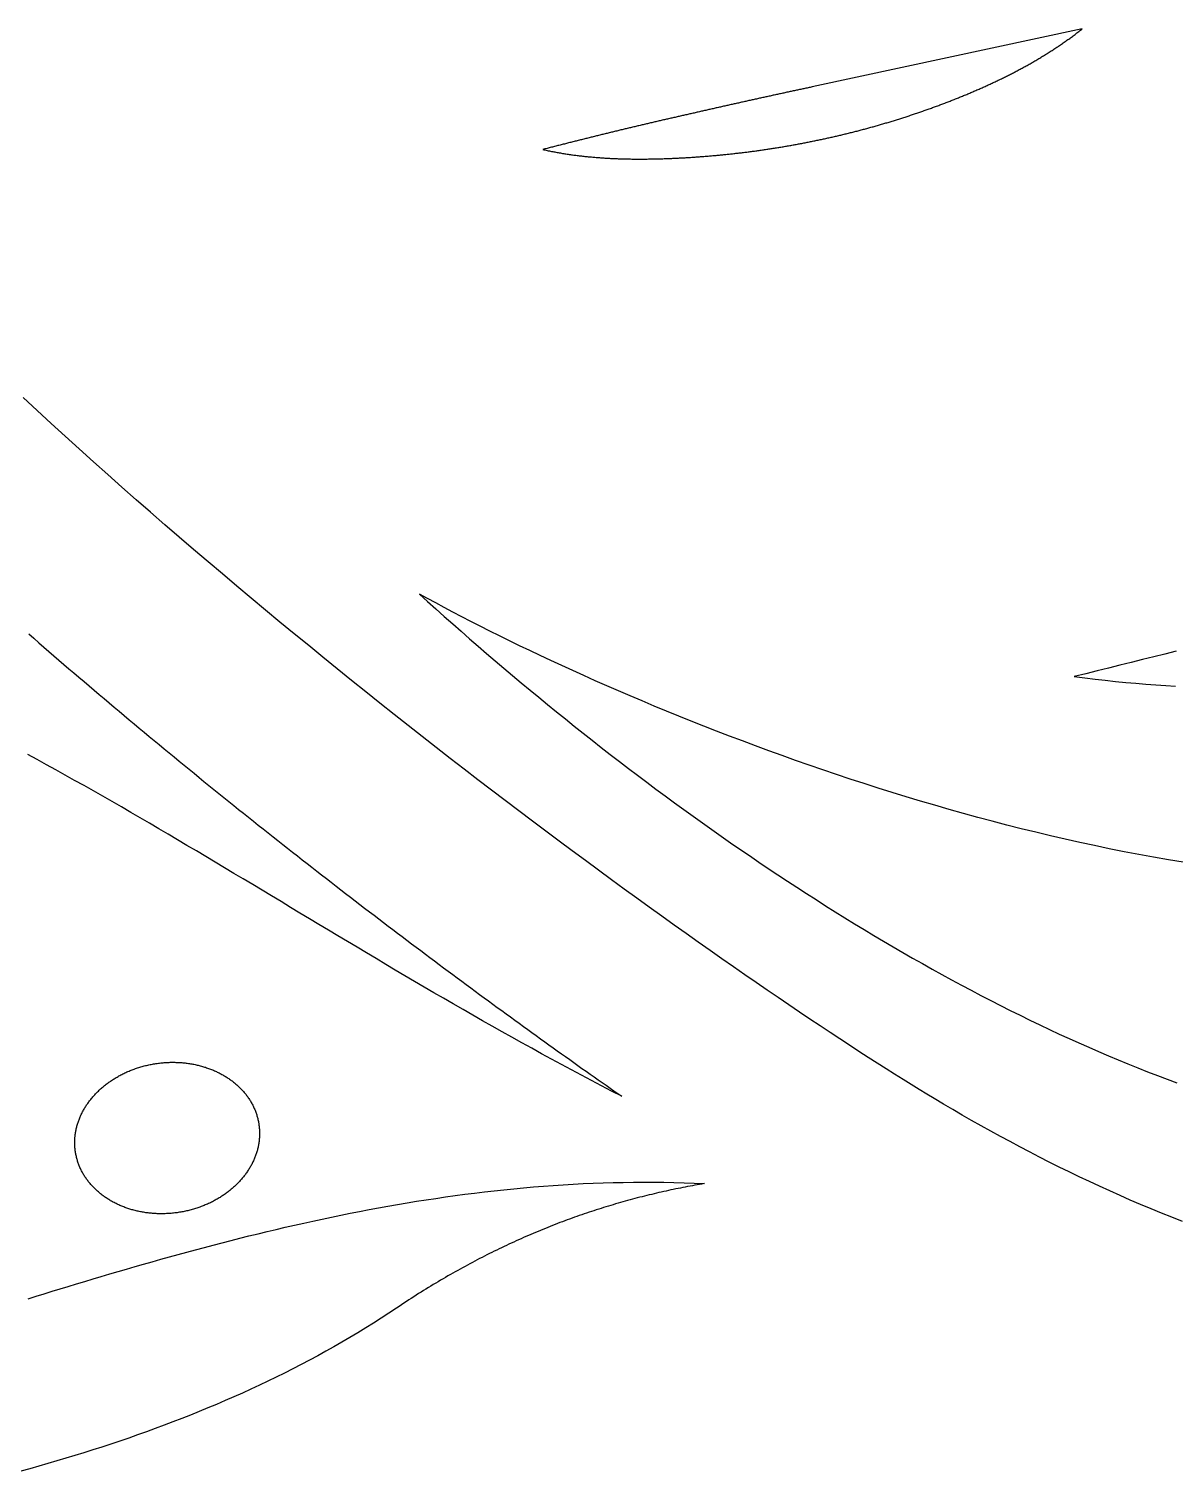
# Model space of a CAD drawing. Extents: x 5 to 105, y 2 to 136.
# Drawn here: x 59.95 to 68.8, y 23.32 to 34.47 of the extents above; entities that cross this region are included whole.
import ezdxf

# ---------------------------------------------------------------- set-up
doc = ezdxf.new("R2010")
doc.units = 0
doc.layers.get('0').update_dxf_attribs({"linetype": 'CONTINUOUS'})

msp = doc.modelspace()

# ---------------------------------------------------------------- linework, layer by layer
at = {"color": 7}
msp.add_lwpolyline([(68.0853, 34.4673), (66.0001, 34.0187)], dxfattribs=at)
msp.add_lwpolyline([(60.9305, 26.4737), (60.9305, 26.4737)], close=True, dxfattribs=at)
for points in [[(67.1292, 33.9352, 0), (67.1372, 33.9384, 0), (67.1451, 33.9417, 0), (67.1531, 33.9449, 0), (67.1611, 33.9482, 0), (67.169, 33.9514, 0), (67.177, 33.9547, 0), (67.1849, 33.958, 0), (67.1929, 33.9613, 0), (67.2008, 33.9647, 0), (67.2088, 33.968, 0), (67.2167, 33.9713, 0), (67.2246, 33.9747, 0), (67.2326, 33.9781, 0), (67.2405, 33.9814, 0), (67.2484, 33.9848, 0), (67.2563, 33.9882, 0), (67.2643, 33.9917, 0), (67.2722, 33.9951, 0), (67.2801, 33.9985, 0), (67.288, 34.002, 0), (67.2959, 34.0055, 0), (67.3037, 34.009, 0), (67.3116, 34.0125, 0), (67.3195, 34.016, 0), (67.3274, 34.0195, 0), (67.3352, 34.023, 0), (67.3431, 34.0266, 0), (67.351, 34.0302, 0), (67.3588, 34.0337, 0), (67.3667, 34.0373, 0), (67.3745, 34.041, 0), (67.3823, 34.0446, 0), (67.3902, 34.0482, 0), (67.398, 34.0519, 0), (67.4058, 34.0555, 0), (67.4136, 34.0592, 0), (67.4214, 34.0629, 0), (67.4292, 34.0666, 0), (67.437, 34.0704, 0), (67.4448, 34.0741, 0), (67.4526, 34.0779, 0), (67.4603, 34.0816, 0), (67.4681, 34.0854, 0), (67.4759, 34.0892, 0), (67.4836, 34.0931, 0), (67.4913, 34.0969, 0), (67.4991, 34.1007, 0), (67.5068, 34.1046, 0), (67.5145, 34.1085, 0), (67.5222, 34.1124, 0), (67.5299, 34.1163, 0), (67.5376, 34.1202, 0), (67.5453, 34.1242, 0), (67.553, 34.1281, 0), (67.5607, 34.1321, 0), (67.5683, 34.1361, 0), (67.576, 34.1401, 0), (67.5836, 34.1441, 0), (67.5913, 34.1482, 0), (67.5989, 34.1523, 0), (67.6065, 34.1563, 0), (67.6141, 34.1604, 0), (67.6217, 34.1645, 0), (67.6293, 34.1687, 0), (67.6369, 34.1728, 0), (67.6445, 34.177, 0), (67.6521, 34.1812, 0), (67.6596, 34.1854, 0), (67.6672, 34.1896, 0), (67.6747, 34.1938, 0), (67.6822, 34.1981, 0), (67.6897, 34.2023, 0), (67.6972, 34.2066, 0), (67.7047, 34.2109, 0), (67.7122, 34.2153, 0), (67.7197, 34.2196, 0), (67.7272, 34.224, 0), (67.7346, 34.2283, 0), (67.7421, 34.2327, 0), (67.7495, 34.2372, 0), (67.7569, 34.2416, 0), (67.7644, 34.246, 0), (67.7718, 34.2505, 0), (67.7792, 34.255, 0), (67.7865, 34.2595, 0), (67.7939, 34.264, 0), (67.8013, 34.2686, 0), (67.8086, 34.2732, 0), (67.8159, 34.2777, 0), (67.8233, 34.2824, 0), (67.8306, 34.287, 0), (67.8379, 34.2916, 0), (67.8452, 34.2963, 0), (67.8525, 34.301, 0), (67.8597, 34.3057, 0), (67.867, 34.3104, 0), (67.8742, 34.3152, 0), (67.8814, 34.3199, 0), (67.8887, 34.3247, 0), (67.8959, 34.3295, 0), (67.9031, 34.3343, 0), (67.9102, 34.3392, 0), (67.9174, 34.3441, 0), (67.9246, 34.3489, 0), (67.9317, 34.3539, 0), (67.9388, 34.3588, 0), (67.9459, 34.3637, 0), (67.953, 34.3687, 0), (67.9601, 34.3737, 0), (67.9672, 34.3787, 0), (67.9743, 34.3838, 0), (67.9813, 34.3888, 0), (67.9883, 34.3939, 0), (67.9954, 34.399, 0), (68.0024, 34.4041, 0), (68.0094, 34.4093, 0), (68.0163, 34.4144, 0), (68.0233, 34.4196, 0), (68.0302, 34.4248, 0), (68.0372, 34.4301, 0), (68.0441, 34.4353, 0), (68.051, 34.4406, 0), (68.0579, 34.4459, 0), (68.0648, 34.4512, 0), (68.0716, 34.4566, 0), (68.0785, 34.4619, 0), (68.0853, 34.4673, 0)], [(66.0001, 34.0187, 0), (65.9919, 34.0169, 0), (65.9838, 34.0152, 0), (65.9756, 34.0135, 0), (65.9675, 34.0118, 0), (65.9593, 34.01, 0), (65.9512, 34.0083, 0), (65.943, 34.0066, 0), (65.9349, 34.0049, 0), (65.9267, 34.0031, 0), (65.9186, 34.0014, 0), (65.9104, 33.9996, 0), (65.9023, 33.9979, 0), (65.8941, 33.9962, 0), (65.886, 33.9944, 0), (65.8778, 33.9927, 0), (65.8697, 33.9909, 0), (65.8615, 33.9892, 0), (65.8534, 33.9874, 0), (65.8452, 33.9857, 0), (65.8371, 33.9839, 0), (65.8289, 33.9822, 0), (65.8208, 33.9804, 0), (65.8126, 33.9787, 0), (65.8045, 33.9769, 0), (65.7963, 33.9751, 0), (65.7882, 33.9734, 0), (65.78, 33.9716, 0), (65.7719, 33.9699, 0), (65.7637, 33.9681, 0), (65.7556, 33.9663, 0), (65.7474, 33.9645, 0), (65.7393, 33.9628, 0), (65.7311, 33.961, 0), (65.723, 33.9592, 0), (65.7148, 33.9574, 0), (65.7067, 33.9557, 0), (65.6985, 33.9539, 0), (65.6904, 33.9521, 0), (65.6822, 33.9503, 0), (65.6741, 33.9485, 0), (65.6659, 33.9468, 0), (65.6578, 33.945, 0), (65.6496, 33.9432, 0), (65.6415, 33.9414, 0), (65.6333, 33.9396, 0), (65.6252, 33.9378, 0), (65.617, 33.936, 0), (65.6089, 33.9342, 0), (65.6007, 33.9324, 0), (65.5926, 33.9306, 0), (65.5844, 33.9288, 0), (65.5763, 33.927, 0), (65.5681, 33.9252, 0), (65.56, 33.9234, 0), (65.5518, 33.9216, 0), (65.5437, 33.9198, 0), (65.5356, 33.918, 0), (65.5274, 33.9162, 0), (65.5193, 33.9144, 0), (65.5111, 33.9126, 0), (65.5029, 33.9108, 0), (65.4948, 33.909, 0), (65.4866, 33.9071, 0), (65.4785, 33.9053, 0), (65.4703, 33.9035, 0), (65.4622, 33.9017, 0), (65.454, 33.8999, 0), (65.4459, 33.8981, 0), (65.4377, 33.8962, 0), (65.4296, 33.8944, 0), (65.4214, 33.8926, 0), (65.4133, 33.8908, 0), (65.4051, 33.8889, 0), (65.397, 33.8871, 0), (65.3888, 33.8853, 0), (65.3807, 33.8835, 0), (65.3725, 33.8816, 0), (65.3644, 33.8798, 0), (65.3562, 33.878, 0), (65.3481, 33.8761, 0), (65.3399, 33.8743, 0), (65.3317, 33.8725, 0), (65.3236, 33.8706, 0), (65.3154, 33.8688, 0), (65.3073, 33.867, 0), (65.2991, 33.8651, 0), (65.291, 33.8633, 0), (65.2828, 33.8615, 0), (65.2746, 33.8596, 0), (65.2665, 33.8578, 0), (65.2583, 33.8559, 0), (65.2502, 33.8541, 0), (65.242, 33.8523, 0), (65.2338, 33.8504, 0), (65.2257, 33.8486, 0), (65.2175, 33.8467, 0), (65.2094, 33.8449, 0), (65.2012, 33.843, 0), (65.193, 33.8412, 0), (65.1849, 33.8393, 0), (65.1767, 33.8375, 0), (65.1685, 33.8356, 0), (65.1604, 33.8338, 0), (65.1522, 33.8319, 0), (65.1441, 33.8301, 0), (65.1359, 33.8282, 0), (65.1277, 33.8264, 0), (65.1196, 33.8245, 0), (65.1114, 33.8227, 0), (65.1032, 33.8208, 0), (65.0951, 33.819, 0), (65.0869, 33.8171, 0), (65.0787, 33.8153, 0), (65.0705, 33.8134, 0), (65.0624, 33.8116, 0), (65.0542, 33.8097, 0), (65.046, 33.8078, 0), (65.0379, 33.806, 0), (65.0297, 33.8041, 0), (65.0215, 33.8023, 0), (65.0133, 33.8004, 0), (65.0052, 33.7985, 0), (64.997, 33.7967, 0), (64.9888, 33.7948, 0), (64.9806, 33.793, 0), (64.9725, 33.7911, 0), (64.9643, 33.7892, 0)], [(66.0867, 33.6168, 0), (66.0951, 33.6186, 0), (66.1034, 33.6204, 0), (66.1118, 33.6223, 0), (66.1202, 33.6241, 0), (66.1286, 33.626, 0), (66.1369, 33.6278, 0), (66.1453, 33.6297, 0), (66.1537, 33.6316, 0), (66.162, 33.6335, 0), (66.1704, 33.6354, 0), (66.1788, 33.6373, 0), (66.1871, 33.6392, 0), (66.1955, 33.6412, 0), (66.2038, 33.6431, 0), (66.2122, 33.6451, 0), (66.2205, 33.6471, 0), (66.2289, 33.6491, 0), (66.2372, 33.6511, 0), (66.2456, 33.6531, 0), (66.2539, 33.6551, 0), (66.2622, 33.6571, 0), (66.2706, 33.6591, 0), (66.2789, 33.6612, 0), (66.2872, 33.6633, 0), (66.2956, 33.6653, 0), (66.3039, 33.6674, 0), (66.3122, 33.6695, 0), (66.3205, 33.6716, 0), (66.3288, 33.6737, 0), (66.3372, 33.6759, 0), (66.3455, 33.678, 0), (66.3538, 33.6802, 0), (66.3621, 33.6823, 0), (66.3704, 33.6845, 0), (66.3787, 33.6867, 0), (66.387, 33.6889, 0), (66.3953, 33.6911, 0), (66.4036, 33.6933, 0), (66.4119, 33.6955, 0), (66.4202, 33.6978, 0), (66.4284, 33.7, 0), (66.4367, 33.7023, 0), (66.445, 33.7046, 0), (66.4533, 33.7069, 0), (66.4615, 33.7092, 0), (66.4698, 33.7115, 0), (66.4781, 33.7138, 0), (66.4864, 33.7161, 0), (66.4946, 33.7185, 0), (66.5029, 33.7208, 0), (66.5111, 33.7232, 0), (66.5194, 33.7255, 0), (66.5276, 33.7279, 0), (66.5359, 33.7303, 0), (66.5441, 33.7327, 0), (66.5524, 33.7351, 0), (66.5606, 33.7376, 0), (66.5689, 33.74, 0), (66.5771, 33.7425, 0), (66.5853, 33.7449, 0), (66.5936, 33.7474, 0), (66.6018, 33.7499, 0), (66.61, 33.7524, 0), (66.6182, 33.7549, 0), (66.6264, 33.7574, 0), (66.6346, 33.7599, 0), (66.6429, 33.7625, 0), (66.6511, 33.765, 0), (66.6593, 33.7676, 0), (66.6675, 33.7702, 0), (66.6757, 33.7728, 0), (66.6839, 33.7754, 0), (66.692, 33.778, 0), (66.7002, 33.7806, 0), (66.7084, 33.7832, 0), (66.7166, 33.7858, 0), (66.7248, 33.7885, 0), (66.733, 33.7912, 0), (66.7411, 33.7938, 0), (66.7493, 33.7965, 0), (66.7575, 33.7992, 0), (66.7656, 33.8019, 0), (66.7738, 33.8046, 0), (66.7819, 33.8074, 0), (66.7901, 33.8101, 0), (66.7982, 33.8129, 0), (66.8064, 33.8156, 0), (66.8145, 33.8184, 0), (66.8227, 33.8212, 0), (66.8308, 33.824, 0), (66.8389, 33.8268, 0), (66.847, 33.8296, 0), (66.8552, 33.8324, 0), (66.8633, 33.8353, 0), (66.8714, 33.8381, 0), (66.8795, 33.841, 0), (66.8876, 33.8439, 0), (66.8957, 33.8467, 0), (66.9038, 33.8496, 0), (66.9119, 33.8525, 0), (66.92, 33.8555, 0), (66.9281, 33.8584, 0), (66.9362, 33.8613, 0), (66.9443, 33.8643, 0), (66.9524, 33.8672, 0), (66.9605, 33.8702, 0), (66.9685, 33.8732, 0), (66.9766, 33.8762, 0), (66.9847, 33.8792, 0), (66.9927, 33.8822, 0), (67.0008, 33.8852, 0), (67.0088, 33.8883, 0), (67.0169, 33.8913, 0), (67.0249, 33.8944, 0), (67.033, 33.8975, 0), (67.041, 33.9006, 0), (67.0491, 33.9037, 0), (67.0571, 33.9068, 0), (67.0651, 33.9099, 0), (67.0731, 33.913, 0), (67.0812, 33.9161, 0), (67.0892, 33.9193, 0), (67.0972, 33.9225, 0), (67.1052, 33.9256, 0), (67.1132, 33.9288, 0), (67.1212, 33.932, 0), (67.1292, 33.9352, 0)], [(64.9643, 33.7892, 0), (64.9561, 33.7874, 0), (64.9479, 33.7855, 0), (64.9397, 33.7837, 0), (64.9315, 33.7818, 0), (64.9233, 33.78, 0), (64.9151, 33.7781, 0), (64.9069, 33.7763, 0), (64.8987, 33.7744, 0), (64.8906, 33.7725, 0), (64.8824, 33.7707, 0), (64.8742, 33.7688, 0), (64.866, 33.7669, 0), (64.8578, 33.765, 0), (64.8496, 33.7632, 0), (64.8414, 33.7613, 0), (64.8333, 33.7594, 0), (64.8251, 33.7575, 0), (64.8169, 33.7556, 0), (64.8087, 33.7537, 0), (64.8005, 33.7518, 0), (64.7923, 33.7499, 0), (64.7842, 33.748, 0), (64.776, 33.7461, 0), (64.7678, 33.7442, 0), (64.7596, 33.7423, 0), (64.7514, 33.7404, 0), (64.7432, 33.7385, 0), (64.7351, 33.7366, 0), (64.7269, 33.7347, 0), (64.7187, 33.7327, 0), (64.7105, 33.7308, 0), (64.7023, 33.7289, 0), (64.6941, 33.727, 0), (64.686, 33.725, 0), (64.6778, 33.7231, 0), (64.6696, 33.7212, 0), (64.6614, 33.7192, 0), (64.6532, 33.7173, 0), (64.645, 33.7154, 0), (64.6369, 33.7134, 0), (64.6287, 33.7115, 0), (64.6205, 33.7095, 0), (64.6123, 33.7076, 0), (64.6041, 33.7056, 0), (64.5959, 33.7036, 0), (64.5877, 33.7017, 0), (64.5795, 33.6997, 0), (64.5713, 33.6978, 0), (64.5631, 33.6958, 0), (64.5549, 33.6938, 0), (64.5468, 33.6919, 0), (64.5386, 33.6899, 0), (64.5304, 33.6879, 0), (64.5222, 33.6859, 0), (64.514, 33.6839, 0), (64.5058, 33.682, 0), (64.4976, 33.68, 0), (64.4894, 33.678, 0), (64.4812, 33.676, 0), (64.4729, 33.674, 0), (64.4647, 33.672, 0), (64.4565, 33.67, 0), (64.4483, 33.668, 0), (64.4401, 33.666, 0), (64.4319, 33.664, 0), (64.4237, 33.662, 0), (64.4155, 33.66, 0), (64.4072, 33.658, 0), (64.399, 33.656, 0), (64.3908, 33.6539, 0), (64.3826, 33.6519, 0), (64.3744, 33.6499, 0), (64.3661, 33.6479, 0), (64.3579, 33.6458, 0), (64.3497, 33.6438, 0), (64.3414, 33.6418, 0), (64.3332, 33.6397, 0), (64.325, 33.6377, 0), (64.3167, 33.6357, 0), (64.3085, 33.6336, 0), (64.3002, 33.6316, 0), (64.292, 33.6295, 0), (64.2837, 33.6275, 0), (64.2755, 33.6254, 0), (64.2672, 33.6234, 0), (64.259, 33.6213, 0), (64.2507, 33.6193, 0), (64.2425, 33.6172, 0), (64.2342, 33.6152, 0), (64.2259, 33.6131, 0), (64.2177, 33.611, 0), (64.2094, 33.609, 0), (64.2011, 33.6069, 0), (64.1928, 33.6048, 0), (64.1846, 33.6027, 0), (64.1763, 33.6007, 0), (64.168, 33.5986, 0), (64.1597, 33.5965, 0), (64.1514, 33.5944, 0), (64.1431, 33.5923, 0), (64.1348, 33.5902, 0), (64.1265, 33.5882, 0), (64.1182, 33.5861, 0), (64.1099, 33.584, 0), (64.1016, 33.5819, 0), (64.0933, 33.5798, 0), (64.085, 33.5777, 0), (64.0766, 33.5756, 0), (64.0683, 33.5735, 0), (64.06, 33.5713, 0), (64.0517, 33.5692, 0), (64.0433, 33.5671, 0), (64.035, 33.565, 0), (64.0266, 33.5629, 0), (64.0183, 33.5608, 0), (64.0099, 33.5586, 0), (64.0016, 33.5565, 0), (63.9932, 33.5544, 0), (63.9849, 33.5523, 0), (63.9765, 33.5501, 0), (63.9682, 33.548, 0), (63.9598, 33.5459, 0), (63.9514, 33.5437, 0), (63.943, 33.5416, 0), (63.9346, 33.5394, 0), (63.9263, 33.5373, 0), (63.9179, 33.5352, 0)], [(65.0087, 33.4714, 0), (65.0173, 33.4719, 0), (65.0258, 33.4725, 0), (65.0344, 33.473, 0), (65.0429, 33.4735, 0), (65.0515, 33.474, 0), (65.0601, 33.4746, 0), (65.0686, 33.4751, 0), (65.0772, 33.4757, 0), (65.0857, 33.4763, 0), (65.0943, 33.4769, 0), (65.1028, 33.4775, 0), (65.1114, 33.4781, 0), (65.12, 33.4787, 0), (65.1285, 33.4793, 0), (65.1371, 33.48, 0), (65.1456, 33.4806, 0), (65.1542, 33.4813, 0), (65.1627, 33.4819, 0), (65.1713, 33.4826, 0), (65.1798, 33.4833, 0), (65.1883, 33.484, 0), (65.1969, 33.4847, 0), (65.2054, 33.4854, 0), (65.214, 33.4862, 0), (65.2225, 33.4869, 0), (65.2311, 33.4876, 0), (65.2396, 33.4884, 0), (65.2481, 33.4892, 0), (65.2567, 33.49, 0), (65.2652, 33.4907, 0), (65.2738, 33.4915, 0), (65.2823, 33.4923, 0), (65.2908, 33.4932, 0), (65.2994, 33.494, 0), (65.3079, 33.4948, 0), (65.3164, 33.4957, 0), (65.325, 33.4965, 0), (65.3335, 33.4974, 0), (65.342, 33.4983, 0), (65.3505, 33.4992, 0), (65.3591, 33.5001, 0), (65.3676, 33.501, 0), (65.3761, 33.5019, 0), (65.3846, 33.5028, 0), (65.3931, 33.5038, 0), (65.4017, 33.5047, 0), (65.4102, 33.5057, 0), (65.4187, 33.5067, 0), (65.4272, 33.5077, 0), (65.4357, 33.5087, 0), (65.4442, 33.5097, 0), (65.4528, 33.5107, 0), (65.4613, 33.5117, 0), (65.4698, 33.5127, 0), (65.4783, 33.5138, 0), (65.4868, 33.5148, 0), (65.4953, 33.5159, 0), (65.5038, 33.517, 0), (65.5123, 33.5181, 0), (65.5208, 33.5191, 0), (65.5293, 33.5203, 0), (65.5378, 33.5214, 0), (65.5463, 33.5225, 0), (65.5548, 33.5236, 0), (65.5633, 33.5248, 0), (65.5718, 33.5259, 0), (65.5803, 33.5271, 0), (65.5888, 33.5283, 0), (65.5972, 33.5295, 0), (65.6057, 33.5307, 0), (65.6142, 33.5319, 0), (65.6227, 33.5331, 0), (65.6312, 33.5344, 0), (65.6397, 33.5356, 0), (65.6481, 33.5369, 0), (65.6566, 33.5381, 0), (65.6651, 33.5394, 0), (65.6736, 33.5407, 0), (65.682, 33.542, 0), (65.6905, 33.5433, 0), (65.699, 33.5446, 0), (65.7075, 33.5459, 0), (65.7159, 33.5473, 0), (65.7244, 33.5486, 0), (65.7328, 33.55, 0), (65.7413, 33.5513, 0), (65.7498, 33.5527, 0), (65.7582, 33.5541, 0), (65.7667, 33.5555, 0), (65.7751, 33.5569, 0), (65.7836, 33.5584, 0), (65.792, 33.5598, 0), (65.8005, 33.5612, 0), (65.8089, 33.5627, 0), (65.8174, 33.5642, 0), (65.8258, 33.5656, 0), (65.8343, 33.5671, 0), (65.8427, 33.5686, 0), (65.8512, 33.5701, 0), (65.8596, 33.5717, 0), (65.868, 33.5732, 0), (65.8765, 33.5747, 0), (65.8849, 33.5763, 0), (65.8933, 33.5778, 0), (65.9018, 33.5794, 0), (65.9102, 33.581, 0), (65.9186, 33.5826, 0), (65.927, 33.5842, 0), (65.9354, 33.5858, 0), (65.9439, 33.5875, 0), (65.9523, 33.5891, 0), (65.9607, 33.5907, 0), (65.9691, 33.5924, 0), (65.9775, 33.5941, 0), (65.9859, 33.5958, 0), (65.9943, 33.5975, 0), (66.0027, 33.5992, 0), (66.0111, 33.6009, 0), (66.0195, 33.6026, 0), (66.0279, 33.6043, 0), (66.0363, 33.6061, 0), (66.0447, 33.6078, 0), (66.0531, 33.6096, 0), (66.0615, 33.6114, 0), (66.0699, 33.6132, 0), (66.0783, 33.615, 0), (66.0867, 33.6168, 0)], [(63.9179, 33.5352, 0), (63.9264, 33.5333, 0), (63.9349, 33.5314, 0), (63.9434, 33.5296, 0), (63.952, 33.5278, 0), (63.9605, 33.526, 0), (63.969, 33.5243, 0), (63.9776, 33.5226, 0), (63.9861, 33.5209, 0), (63.9947, 33.5192, 0), (64.0032, 33.5176, 0), (64.0118, 33.516, 0), (64.0203, 33.5144, 0), (64.0289, 33.5129, 0), (64.0374, 33.5113, 0), (64.046, 33.5098, 0), (64.0545, 33.5084, 0), (64.0631, 33.5069, 0), (64.0717, 33.5055, 0), (64.0802, 33.5041, 0), (64.0888, 33.5028, 0), (64.0974, 33.5014, 0), (64.1059, 33.5001, 0), (64.1145, 33.4988, 0), (64.1231, 33.4975, 0), (64.1317, 33.4963, 0), (64.1403, 33.4951, 0), (64.1488, 33.4939, 0), (64.1574, 33.4927, 0), (64.166, 33.4916, 0), (64.1746, 33.4905, 0), (64.1832, 33.4894, 0), (64.1918, 33.4883, 0), (64.2004, 33.4873, 0), (64.209, 33.4862, 0), (64.2176, 33.4852, 0), (64.2262, 33.4843, 0), (64.2348, 33.4833, 0), (64.2434, 33.4824, 0), (64.252, 33.4815, 0), (64.2606, 33.4806, 0), (64.2692, 33.4797, 0), (64.2778, 33.4789, 0), (64.2864, 33.4781, 0), (64.295, 33.4773, 0), (64.3036, 33.4765, 0), (64.3122, 33.4757, 0), (64.3208, 33.475, 0), (64.3294, 33.4743, 0), (64.338, 33.4736, 0), (64.3466, 33.4729, 0), (64.3552, 33.4723, 0), (64.3639, 33.4717, 0), (64.3725, 33.4711, 0), (64.3811, 33.4705, 0), (64.3897, 33.4699, 0), (64.3983, 33.4694, 0), (64.4069, 33.4688, 0), (64.4155, 33.4683, 0), (64.4242, 33.4678, 0), (64.4328, 33.4674, 0), (64.4414, 33.4669, 0), (64.45, 33.4665, 0), (64.4586, 33.4661, 0), (64.4672, 33.4657, 0), (64.4759, 33.4653, 0), (64.4845, 33.4649, 0), (64.4931, 33.4646, 0), (64.5017, 33.4643, 0), (64.5103, 33.464, 0), (64.519, 33.4637, 0), (64.5276, 33.4634, 0), (64.5362, 33.4632, 0), (64.5448, 33.463, 0), (64.5534, 33.4627, 0), (64.562, 33.4625, 0), (64.5707, 33.4624, 0), (64.5793, 33.4622, 0), (64.5879, 33.462, 0), (64.5965, 33.4619, 0), (64.6051, 33.4618, 0), (64.6137, 33.4617, 0), (64.6224, 33.4616, 0), (64.631, 33.4615, 0), (64.6396, 33.4615, 0), (64.6482, 33.4614, 0), (64.6568, 33.4614, 0), (64.6654, 33.4614, 0), (64.674, 33.4614, 0), (64.6826, 33.4614, 0), (64.6912, 33.4615, 0), (64.6999, 33.4615, 0), (64.7085, 33.4616, 0), (64.7171, 33.4617, 0), (64.7257, 33.4618, 0), (64.7343, 33.4619, 0), (64.7429, 33.462, 0), (64.7515, 33.4621, 0), (64.7601, 33.4623, 0), (64.7687, 33.4624, 0), (64.7773, 33.4626, 0), (64.7859, 33.4628, 0), (64.7945, 33.463, 0), (64.803, 33.4632, 0), (64.8116, 33.4634, 0), (64.8202, 33.4636, 0), (64.8288, 33.4639, 0), (64.8374, 33.4641, 0), (64.846, 33.4644, 0), (64.8546, 33.4647, 0), (64.8631, 33.465, 0), (64.8717, 33.4653, 0), (64.8803, 33.4656, 0), (64.8889, 33.4659, 0), (64.8974, 33.4662, 0), (64.906, 33.4666, 0), (64.9146, 33.4669, 0), (64.9232, 33.4673, 0), (64.9317, 33.4677, 0), (64.9403, 33.468, 0), (64.9488, 33.4684, 0), (64.9574, 33.4688, 0), (64.966, 33.4693, 0), (64.9745, 33.4697, 0), (64.9831, 33.4701, 0), (64.9916, 33.4705, 0), (65.0001, 33.471, 0), (65.0087, 33.4714, 0)], [(66.9417, 26.2034, 0), (66.8843, 26.2381, 0), (66.825, 26.2743, 0), (66.7638, 26.3119, 0), (66.7009, 26.351, 0), (66.6363, 26.3915, 0), (66.5699, 26.4334, 0), (66.5019, 26.4767, 0), (66.4322, 26.5214, 0), (66.3608, 26.5675, 0), (66.2879, 26.6149, 0), (66.2135, 26.6636, 0), (66.1375, 26.7137, 0), (66.0601, 26.7651, 0), (65.9811, 26.8177, 0), (65.9008, 26.8717, 0), (65.8191, 26.9268, 0), (65.736, 26.9833, 0), (65.6515, 27.0409, 0), (65.5658, 27.0998, 0), (65.4788, 27.1598, 0), (65.3906, 27.221, 0), (65.3012, 27.2834, 0), (65.2106, 27.3469, 0), (65.1189, 27.4115, 0), (65.0261, 27.4773, 0), (64.9322, 27.5441, 0), (64.8373, 27.612, 0), (64.7413, 27.681, 0), (64.6444, 27.751, 0), (64.5466, 27.822, 0), (64.4478, 27.8941, 0), (64.3482, 27.9671, 0), (64.2477, 28.0412, 0), (64.1464, 28.1161, 0), (64.0443, 28.1921, 0), (63.9415, 28.269, 0), (63.8379, 28.3467, 0), (63.7337, 28.4254, 0), (63.6288, 28.505, 0), (63.5233, 28.5854, 0), (63.4172, 28.6667, 0), (63.3105, 28.7488, 0), (63.2034, 28.8317, 0), (63.0957, 28.9154, 0), (62.9876, 28.9999, 0), (62.879, 29.0852, 0), (62.7701, 29.1713, 0), (62.6608, 29.258, 0), (62.5511, 29.3455, 0), (62.4412, 29.4337, 0), (62.331, 29.5226, 0), (62.2205, 29.6121, 0), (62.1099, 29.7023, 0), (61.9991, 29.7932, 0), (61.8881, 29.8847, 0), (61.777, 29.9767, 0), (61.6659, 30.0694, 0), (61.5547, 30.1626, 0), (61.4435, 30.2564, 0), (61.3324, 30.3508, 0), (61.2213, 30.4456, 0), (61.1103, 30.541, 0), (60.9993, 30.6369, 0), (60.8886, 30.7332, 0), (60.778, 30.83, 0), (60.6677, 30.9273, 0), (60.5576, 31.025, 0), (60.4478, 31.1231, 0), (60.3382, 31.2216, 0), (60.2291, 31.3204, 0), (60.1203, 31.4197, 0), (60.0119, 31.5192, 0), (59.904, 31.6192, 0)], [(68.8645, 28.0287, 0), (68.7504, 28.0477, 0), (68.6364, 28.0678, 0), (68.5223, 28.0887, 0), (68.4084, 28.1106, 0), (68.2945, 28.1335, 0), (68.1807, 28.1572, 0), (68.0671, 28.1817, 0), (67.9537, 28.2071, 0), (67.8404, 28.2334, 0), (67.7274, 28.2604, 0), (67.6147, 28.2882, 0), (67.5023, 28.3167, 0), (67.3902, 28.3459, 0), (67.2784, 28.3758, 0), (67.167, 28.4064, 0), (67.0561, 28.4376, 0), (66.9456, 28.4695, 0), (66.8355, 28.5019, 0), (66.726, 28.5349, 0), (66.617, 28.5684, 0), (66.5085, 28.6025, 0), (66.4007, 28.637, 0), (66.2934, 28.672, 0), (66.1868, 28.7075, 0), (66.0809, 28.7433, 0), (65.9757, 28.7796, 0), (65.8712, 28.8162, 0), (65.7675, 28.8531, 0), (65.6646, 28.8904, 0), (65.5625, 28.928, 0), (65.4612, 28.9658, 0), (65.3608, 29.0039, 0), (65.2614, 29.0422, 0), (65.1629, 29.0806, 0), (65.0653, 29.1193, 0), (64.9688, 29.1581, 0), (64.8732, 29.197, 0), (64.7788, 29.236, 0), (64.6854, 29.275, 0), (64.5931, 29.3141, 0), (64.502, 29.3533, 0), (64.4121, 29.3924, 0), (64.3233, 29.4315, 0), (64.2358, 29.4705, 0), (64.1496, 29.5094, 0), (64.0646, 29.5483, 0), (63.981, 29.587, 0), (63.8987, 29.6255, 0), (63.8178, 29.6639, 0), (63.7383, 29.7021, 0), (63.6602, 29.74, 0), (63.5836, 29.7777, 0), (63.5085, 29.8151, 0), (63.4349, 29.8522, 0), (63.3629, 29.8889, 0), (63.2925, 29.9253, 0), (63.2236, 29.9613, 0), (63.1565, 29.997, 0), (63.091, 30.0321, 0), (63.0271, 30.0669, 0), (62.9651, 30.1011, 0)], [(62.9651, 30.1011, 0), (63.0289, 30.0434, 0), (63.093, 29.9857, 0), (63.1575, 29.9281, 0), (63.2223, 29.8706, 0), (63.2874, 29.8133, 0), (63.3529, 29.7561, 0), (63.4186, 29.6989, 0), (63.4847, 29.642, 0), (63.5511, 29.5851, 0), (63.6178, 29.5285, 0), (63.6848, 29.4719, 0), (63.752, 29.4156, 0), (63.8196, 29.3594, 0), (63.8874, 29.3033, 0), (63.9555, 29.2475, 0), (64.0239, 29.1918, 0), (64.0926, 29.1364, 0), (64.1615, 29.0812, 0), (64.2306, 29.0261, 0), (64.3, 28.9713, 0), (64.3697, 28.9167, 0), (64.4396, 28.8624, 0), (64.5098, 28.8083, 0), (64.5801, 28.7544, 0), (64.6507, 28.7008, 0), (64.7216, 28.6474, 0), (64.7926, 28.5944, 0), (64.8638, 28.5415, 0), (64.9353, 28.489, 0), (65.007, 28.4368, 0), (65.0788, 28.3849, 0), (65.1509, 28.3332, 0), (65.2231, 28.2819, 0), (65.2956, 28.2309, 0), (65.3682, 28.1802, 0), (65.4409, 28.1299, 0), (65.5139, 28.0799, 0), (65.587, 28.0303, 0), (65.6603, 27.981, 0), (65.7337, 27.932, 0), (65.8073, 27.8835, 0), (65.881, 27.8353, 0), (65.9548, 27.7875, 0), (66.0288, 27.74, 0), (66.1029, 27.693, 0), (66.1772, 27.6464, 0), (66.2516, 27.6002, 0), (66.326, 27.5544, 0), (66.4006, 27.509, 0), (66.4753, 27.4641, 0), (66.5501, 27.4196, 0), (66.625, 27.3756, 0), (66.7, 27.332, 0), (66.7751, 27.2888, 0), (66.8502, 27.2462, 0), (66.9254, 27.204, 0), (67.0007, 27.1623, 0), (67.0761, 27.1211, 0), (67.1515, 27.0804, 0), (67.227, 27.0401, 0), (67.3025, 27.0004, 0), (67.3781, 26.9612, 0), (67.4537, 26.9226, 0), (67.5294, 26.8844, 0), (67.605, 26.8469, 0), (67.6808, 26.8098, 0), (67.7565, 26.7733, 0), (67.8323, 26.7374, 0), (67.908, 26.702, 0), (67.9838, 26.6672, 0), (68.0596, 26.633, 0), (68.1353, 26.5994, 0), (68.2111, 26.5664, 0), (68.2869, 26.534, 0), (68.3626, 26.5021, 0), (68.4383, 26.471, 0), (68.514, 26.4404, 0), (68.5897, 26.4104, 0), (68.6653, 26.3811, 0), (68.7409, 26.3525, 0), (68.8164, 26.3245, 0)], [(59.9485, 29.7926, 0), (59.9871, 29.7588, 0), (60.0258, 29.7251, 0), (60.0646, 29.6915, 0), (60.1033, 29.6579, 0), (60.142, 29.6244, 0), (60.1807, 29.591, 0), (60.2195, 29.5576, 0), (60.2582, 29.5243, 0), (60.297, 29.4911, 0), (60.3357, 29.4579, 0), (60.3745, 29.4249, 0), (60.4132, 29.3919, 0), (60.452, 29.3589, 0), (60.4907, 29.326, 0), (60.5294, 29.2933, 0), (60.5682, 29.2605, 0), (60.6069, 29.2279, 0), (60.6456, 29.1953, 0), (60.6843, 29.1628, 0), (60.723, 29.1304, 0), (60.7617, 29.0981, 0), (60.8004, 29.0658, 0), (60.839, 29.0336, 0), (60.8777, 29.0015, 0), (60.9163, 28.9695, 0), (60.9549, 28.9375, 0), (60.9935, 28.9057, 0), (61.032, 28.8739, 0), (61.0705, 28.8422, 0), (61.1091, 28.8105, 0), (61.1475, 28.779, 0), (61.186, 28.7475, 0), (61.2244, 28.7162, 0), (61.2628, 28.6849, 0), (61.3012, 28.6537, 0), (61.3396, 28.6226, 0), (61.3779, 28.5915, 0), (61.4161, 28.5606, 0), (61.4544, 28.5297, 0), (61.4926, 28.4989, 0), (61.5307, 28.4682, 0), (61.5689, 28.4376, 0), (61.607, 28.4071, 0), (61.645, 28.3767, 0), (61.683, 28.3464, 0), (61.7209, 28.3161, 0), (61.7588, 28.286, 0), (61.7967, 28.2559, 0), (61.8345, 28.226, 0), (61.8723, 28.1961, 0), (61.91, 28.1663, 0), (61.9476, 28.1367, 0), (61.9852, 28.1071, 0), (62.0228, 28.0776, 0), (62.0603, 28.0482, 0), (62.0977, 28.0189, 0), (62.1351, 27.9897, 0), (62.1724, 27.9606, 0), (62.2097, 27.9316, 0), (62.2469, 27.9027, 0), (62.284, 27.8739, 0), (62.3211, 27.8452, 0), (62.358, 27.8166, 0), (62.395, 27.7881, 0), (62.4318, 27.7597, 0), (62.4686, 27.7314, 0), (62.5053, 27.7032, 0), (62.542, 27.6751, 0), (62.5785, 27.6471, 0), (62.615, 27.6192, 0), (62.6515, 27.5914, 0), (62.6878, 27.5637, 0), (62.7241, 27.5362, 0), (62.7602, 27.5087, 0), (62.7963, 27.4813, 0), (62.8323, 27.4541, 0), (62.8683, 27.427, 0), (62.9041, 27.3999, 0), (62.9399, 27.373, 0), (62.9755, 27.3462, 0), (63.0111, 27.3195, 0), (63.0466, 27.2929, 0), (63.082, 27.2664, 0), (63.1173, 27.2401, 0), (63.1525, 27.2138, 0), (63.1876, 27.1877, 0), (63.2226, 27.1617, 0), (63.2575, 27.1357, 0), (63.2923, 27.11, 0), (63.327, 27.0843, 0), (63.3616, 27.0587, 0), (63.3961, 27.0333, 0), (63.4305, 27.0079, 0), (63.4648, 26.9827, 0), (63.499, 26.9576, 0), (63.5331, 26.9327, 0), (63.5671, 26.9078, 0), (63.6009, 26.8831, 0), (63.6346, 26.8585, 0), (63.6683, 26.834, 0), (63.7018, 26.8096, 0), (63.7352, 26.7854, 0), (63.7684, 26.7613, 0), (63.8016, 26.7373, 0), (63.8346, 26.7134, 0), (63.8675, 26.6897, 0), (63.9003, 26.666, 0), (63.933, 26.6425, 0), (63.9655, 26.6192, 0), (63.9979, 26.5959, 0), (64.0302, 26.5728, 0), (64.0624, 26.5498, 0), (64.0944, 26.527, 0), (64.1263, 26.5042, 0), (64.158, 26.4816, 0), (64.1897, 26.4592, 0), (64.2211, 26.4368, 0), (64.2525, 26.4146, 0), (64.2837, 26.3926, 0), (64.3148, 26.3706, 0), (64.3457, 26.3488, 0), (64.3765, 26.3272, 0), (64.4071, 26.3056, 0), (64.4376, 26.2842, 0), (64.468, 26.263, 0), (64.4982, 26.2418, 0), (64.5282, 26.2208, 0)], [(68.8102, 29.6592, 0), (68.7241, 29.6375, 0), (68.6378, 29.6159, 0), (68.551, 29.5942, 0), (68.464, 29.5725, 0), (68.3766, 29.5508, 0), (68.2889, 29.5291, 0), (68.2008, 29.5073, 0), (68.1124, 29.4856, 0), (68.0237, 29.4637, 0)], [(68.0237, 29.4637, 0), (68.1041, 29.4534, 0), (68.184, 29.4437, 0), (68.2634, 29.4347, 0), (68.3423, 29.4264, 0), (68.4207, 29.4188, 0), (68.4987, 29.4118, 0), (68.5761, 29.4055, 0), (68.6531, 29.3998, 0), (68.7297, 29.3948, 0), (68.8058, 29.3904, 0)], [(64.5282, 26.2208, 0), (64.4501, 26.2611, 0), (64.3722, 26.3016, 0), (64.2945, 26.3423, 0), (64.2171, 26.3834, 0), (64.1398, 26.4246, 0), (64.0627, 26.4661, 0), (63.9858, 26.5077, 0), (63.9092, 26.5496, 0), (63.8327, 26.5917, 0), (63.7564, 26.634, 0), (63.6802, 26.6764, 0), (63.6043, 26.719, 0), (63.5285, 26.7618, 0), (63.4529, 26.8047, 0), (63.3774, 26.8478, 0), (63.3021, 26.891, 0), (63.227, 26.9343, 0), (63.152, 26.9777, 0), (63.0772, 27.0213, 0), (63.0025, 27.0649, 0), (62.9279, 27.1086, 0), (62.8535, 27.1524, 0), (62.7792, 27.1963, 0), (62.705, 27.2402, 0), (62.631, 27.2841, 0), (62.5571, 27.3281, 0), (62.4833, 27.3722, 0), (62.4096, 27.4162, 0), (62.336, 27.4603, 0), (62.2625, 27.5044, 0), (62.1891, 27.5485, 0), (62.1158, 27.5925, 0), (62.0426, 27.6365, 0), (61.9695, 27.6805, 0), (61.8964, 27.7245, 0), (61.8235, 27.7684, 0), (61.7506, 27.8122, 0), (61.6778, 27.856, 0), (61.605, 27.8996, 0), (61.5324, 27.9432, 0), (61.4597, 27.9867, 0), (61.3872, 28.0301, 0), (61.3146, 28.0734, 0), (61.2422, 28.1165, 0), (61.1697, 28.1595, 0), (61.0973, 28.2024, 0), (61.025, 28.2451, 0), (60.9526, 28.2876, 0), (60.8803, 28.33, 0), (60.808, 28.3722, 0), (60.7358, 28.4142, 0), (60.6635, 28.456, 0), (60.5913, 28.4976, 0), (60.519, 28.5389, 0), (60.4468, 28.5801, 0), (60.3745, 28.621, 0), (60.3023, 28.6616, 0), (60.23, 28.702, 0), (60.1578, 28.7422, 0), (60.0855, 28.782, 0), (60.0132, 28.8216, 0), (59.9408, 28.8609, 0)], [(60.3084, 25.7922, 0), (60.3073, 25.7997, 0), (60.3064, 25.8072, 0), (60.3056, 25.8147, 0), (60.3049, 25.8222, 0), (60.3043, 25.8297, 0), (60.3038, 25.8371, 0), (60.3035, 25.8446, 0), (60.3032, 25.852, 0), (60.3031, 25.8595, 0), (60.3031, 25.8669, 0), (60.3032, 25.8743, 0), (60.3034, 25.8817, 0), (60.3038, 25.8891, 0), (60.3042, 25.8965, 0), (60.3048, 25.9039, 0), (60.3055, 25.9112, 0), (60.3063, 25.9185, 0), (60.3072, 25.9259, 0), (60.3082, 25.9332, 0), (60.3093, 25.9404, 0), (60.3105, 25.9477, 0), (60.3119, 25.955, 0), (60.3133, 25.9622, 0), (60.3149, 25.9694, 0), (60.3165, 25.9766, 0), (60.3183, 25.9837, 0), (60.3202, 25.9909, 0), (60.3222, 25.998, 0), (60.3242, 26.0051, 0), (60.3264, 26.0122, 0), (60.3287, 26.0192, 0), (60.3311, 26.0262, 0), (60.3336, 26.0332, 0), (60.3362, 26.0402, 0), (60.3389, 26.0471, 0), (60.3416, 26.054, 0), (60.3445, 26.0609, 0), (60.3475, 26.0677, 0), (60.3506, 26.0746, 0), (60.3538, 26.0813, 0), (60.357, 26.0881, 0), (60.3604, 26.0948, 0), (60.3639, 26.1015, 0), (60.3674, 26.1082, 0), (60.3711, 26.1148, 0), (60.3749, 26.1214, 0), (60.3787, 26.1279, 0), (60.3826, 26.1344, 0), (60.3867, 26.1409, 0), (60.3908, 26.1473, 0), (60.395, 26.1537, 0), (60.3993, 26.1601, 0), (60.4036, 26.1664, 0), (60.4081, 26.1727, 0), (60.4127, 26.1789, 0), (60.4173, 26.1851, 0), (60.4221, 26.1912, 0), (60.4269, 26.1973, 0), (60.4318, 26.2034, 0), (60.4368, 26.2094, 0), (60.4418, 26.2154, 0), (60.447, 26.2213, 0), (60.4522, 26.2272, 0), (60.4576, 26.233, 0), (60.463, 26.2388, 0), (60.4684, 26.2445, 0), (60.474, 26.2502, 0), (60.4796, 26.2558, 0), (60.4854, 26.2614, 0), (60.4912, 26.2669, 0), (60.497, 26.2724, 0), (60.503, 26.2778, 0), (60.509, 26.2832, 0), (60.5151, 26.2885, 0), (60.5213, 26.2938, 0), (60.5275, 26.299, 0), (60.5339, 26.3041, 0), (60.5403, 26.3092, 0), (60.5468, 26.3142, 0), (60.5533, 26.3192, 0), (60.5599, 26.3241, 0), (60.5666, 26.3289, 0), (60.5734, 26.3337, 0), (60.5802, 26.3385, 0), (60.5871, 26.3431, 0), (60.594, 26.3477, 0), (60.6011, 26.3523, 0), (60.6082, 26.3567, 0), (60.6153, 26.3611, 0), (60.6226, 26.3655, 0), (60.6299, 26.3698, 0), (60.6372, 26.374, 0), (60.6446, 26.3781, 0), (60.6521, 26.3822, 0), (60.6597, 26.3862, 0), (60.6673, 26.3901, 0), (60.675, 26.394, 0), (60.6827, 26.3978, 0), (60.6905, 26.4015, 0), (60.6983, 26.4051, 0), (60.7063, 26.4087, 0), (60.7142, 26.4122, 0), (60.7223, 26.4156, 0), (60.7303, 26.419, 0), (60.7385, 26.4223, 0), (60.7467, 26.4255, 0), (60.7549, 26.4286, 0), (60.7632, 26.4316, 0), (60.7716, 26.4346, 0), (60.78, 26.4375, 0), (60.7885, 26.4403, 0), (60.797, 26.443, 0), (60.8056, 26.4457, 0), (60.8142, 26.4482, 0), (60.8228, 26.4507, 0), (60.8316, 26.4531, 0), (60.8403, 26.4554, 0), (60.8491, 26.4576, 0), (60.858, 26.4598, 0), (60.8669, 26.4618, 0), (60.8759, 26.4638, 0), (60.8849, 26.4657, 0), (60.8939, 26.4675, 0), (60.903, 26.4692, 0), (60.9122, 26.4708, 0), (60.9213, 26.4723, 0), (60.9305, 26.4737, 0)], [(60.9305, 26.4737, 0), (60.9398, 26.4751, 0), (60.949, 26.4763, 0), (60.9582, 26.4774, 0), (60.9674, 26.4785, 0), (60.9766, 26.4794, 0), (60.9857, 26.4802, 0), (60.9949, 26.481, 0), (61.004, 26.4816, 0), (61.0131, 26.4822, 0), (61.0222, 26.4826, 0), (61.0312, 26.483, 0), (61.0403, 26.4833, 0), (61.0493, 26.4834, 0), (61.0583, 26.4835, 0), (61.0672, 26.4835, 0), (61.0762, 26.4834, 0), (61.0851, 26.4832, 0), (61.094, 26.4829, 0), (61.1028, 26.4825, 0), (61.1117, 26.4821, 0), (61.1205, 26.4815, 0), (61.1293, 26.4808, 0), (61.138, 26.4801, 0), (61.1467, 26.4793, 0), (61.1554, 26.4783, 0), (61.164, 26.4773, 0), (61.1726, 26.4762, 0), (61.1812, 26.475, 0), (61.1898, 26.4738, 0), (61.1983, 26.4724, 0), (61.2067, 26.471, 0), (61.2152, 26.4694, 0), (61.2236, 26.4678, 0), (61.2319, 26.4661, 0), (61.2402, 26.4643, 0), (61.2485, 26.4625, 0), (61.2567, 26.4605, 0), (61.2649, 26.4585, 0), (61.273, 26.4564, 0), (61.2811, 26.4542, 0), (61.2892, 26.4519, 0), (61.2972, 26.4496, 0), (61.3052, 26.4471, 0), (61.3131, 26.4446, 0), (61.3209, 26.442, 0), (61.3288, 26.4393, 0), (61.3365, 26.4366, 0), (61.3442, 26.4338, 0), (61.3519, 26.4309, 0), (61.3595, 26.4279, 0), (61.3671, 26.4248, 0), (61.3746, 26.4217, 0), (61.382, 26.4185, 0), (61.3894, 26.4152, 0), (61.3967, 26.4118, 0), (61.404, 26.4084, 0), (61.4112, 26.4049, 0), (61.4184, 26.4013, 0), (61.4255, 26.3976, 0), (61.4325, 26.3939, 0), (61.4395, 26.3901, 0), (61.4464, 26.3862, 0), (61.4533, 26.3823, 0), (61.4601, 26.3783, 0), (61.4668, 26.3742, 0), (61.4735, 26.3701, 0), (61.4801, 26.3658, 0), (61.4866, 26.3616, 0), (61.4931, 26.3572, 0), (61.4995, 26.3528, 0), (61.5058, 26.3483, 0), (61.5121, 26.3437, 0), (61.5182, 26.3391, 0), (61.5244, 26.3344, 0), (61.5304, 26.3297, 0), (61.5364, 26.3249, 0), (61.5423, 26.32, 0), (61.5481, 26.315, 0), (61.5538, 26.31, 0), (61.5595, 26.305, 0), (61.5651, 26.2998, 0), (61.5706, 26.2946, 0), (61.576, 26.2894, 0), (61.5814, 26.2841, 0), (61.5867, 26.2787, 0), (61.5919, 26.2732, 0), (61.597, 26.2677, 0), (61.602, 26.2622, 0), (61.607, 26.2566, 0), (61.6118, 26.2509, 0), (61.6166, 26.2452, 0), (61.6213, 26.2394, 0), (61.6259, 26.2335, 0), (61.6304, 26.2276, 0), (61.6348, 26.2217, 0), (61.6392, 26.2157, 0), (61.6434, 26.2096, 0), (61.6476, 26.2035, 0), (61.6516, 26.1973, 0), (61.6556, 26.1911, 0), (61.6595, 26.1848, 0), (61.6633, 26.1785, 0), (61.667, 26.1721, 0), (61.6706, 26.1657, 0), (61.6741, 26.1592, 0), (61.6775, 26.1527, 0), (61.6808, 26.1461, 0), (61.684, 26.1394, 0), (61.6871, 26.1327, 0), (61.6901, 26.126, 0), (61.693, 26.1192, 0), (61.6958, 26.1124, 0), (61.6985, 26.1055, 0), (61.7011, 26.0986, 0), (61.7036, 26.0916, 0), (61.706, 26.0846, 0), (61.7083, 26.0776, 0), (61.7105, 26.0705, 0), (61.7125, 26.0633, 0), (61.7145, 26.0561, 0), (61.7163, 26.0489, 0), (61.7181, 26.0416, 0), (61.7197, 26.0343, 0), (61.7212, 26.0269, 0), (61.7226, 26.0195, 0), (61.7239, 26.0121, 0), (61.7251, 26.0046, 0)], [(68.8591, 25.2545, 0), (68.7779, 25.2863, 0), (68.6971, 25.3187, 0), (68.6166, 25.3517, 0), (68.5364, 25.3854, 0), (68.4565, 25.4196, 0), (68.377, 25.4544, 0), (68.2979, 25.4897, 0), (68.2191, 25.5256, 0), (68.1407, 25.5621, 0), (68.0627, 25.599, 0), (67.985, 25.6364, 0), (67.9078, 25.6743, 0), (67.8309, 25.7127, 0), (67.7544, 25.7515, 0), (67.6784, 25.7907, 0), (67.6027, 25.8304, 0), (67.5275, 25.8705, 0), (67.4527, 25.9109, 0), (67.3784, 25.9517, 0), (67.3045, 25.9929, 0), (67.231, 26.0344, 0), (67.158, 26.0762, 0), (67.0854, 26.1183, 0), (67.0134, 26.1608, 0), (66.9417, 26.2034, 0)], [(61.7251, 26.0046, 0), (61.7262, 25.9971, 0), (61.7271, 25.9896, 0), (61.728, 25.9821, 0), (61.7287, 25.9746, 0), (61.7292, 25.9671, 0), (61.7297, 25.9596, 0), (61.7301, 25.9522, 0), (61.7303, 25.9447, 0), (61.7304, 25.9373, 0), (61.7304, 25.9299, 0), (61.7303, 25.9224, 0), (61.7301, 25.915, 0), (61.7297, 25.9076, 0), (61.7293, 25.9003, 0), (61.7287, 25.8929, 0), (61.728, 25.8855, 0), (61.7272, 25.8782, 0), (61.7263, 25.8709, 0), (61.7253, 25.8636, 0), (61.7242, 25.8563, 0), (61.723, 25.849, 0), (61.7216, 25.8418, 0), (61.7202, 25.8346, 0), (61.7186, 25.8273, 0), (61.717, 25.8202, 0), (61.7152, 25.813, 0), (61.7134, 25.8059, 0), (61.7114, 25.7987, 0), (61.7093, 25.7916, 0), (61.7071, 25.7846, 0), (61.7048, 25.7775, 0), (61.7024, 25.7705, 0), (61.7, 25.7635, 0), (61.6974, 25.7566, 0), (61.6947, 25.7496, 0), (61.6919, 25.7427, 0), (61.689, 25.7358, 0), (61.686, 25.729, 0), (61.6829, 25.7222, 0), (61.6798, 25.7154, 0), (61.6765, 25.7086, 0), (61.6731, 25.7019, 0), (61.6696, 25.6952, 0), (61.6661, 25.6886, 0), (61.6624, 25.6819, 0), (61.6587, 25.6754, 0), (61.6548, 25.6688, 0), (61.6509, 25.6623, 0), (61.6469, 25.6558, 0), (61.6428, 25.6494, 0), (61.6386, 25.643, 0), (61.6343, 25.6367, 0), (61.6299, 25.6303, 0), (61.6254, 25.6241, 0), (61.6209, 25.6178, 0), (61.6162, 25.6116, 0), (61.6115, 25.6055, 0), (61.6067, 25.5994, 0), (61.6017, 25.5933, 0), (61.5968, 25.5873, 0), (61.5917, 25.5813, 0), (61.5865, 25.5754, 0), (61.5813, 25.5696, 0), (61.576, 25.5637, 0), (61.5706, 25.5579, 0), (61.5651, 25.5522, 0), (61.5595, 25.5465, 0), (61.5539, 25.5409, 0), (61.5482, 25.5353, 0), (61.5424, 25.5298, 0), (61.5365, 25.5243, 0), (61.5305, 25.5189, 0), (61.5245, 25.5136, 0), (61.5184, 25.5082, 0), (61.5122, 25.503, 0), (61.506, 25.4978, 0), (61.4997, 25.4927, 0), (61.4933, 25.4876, 0), (61.4868, 25.4825, 0), (61.4802, 25.4776, 0), (61.4736, 25.4727, 0), (61.4669, 25.4678, 0), (61.4602, 25.463, 0), (61.4533, 25.4583, 0), (61.4464, 25.4536, 0), (61.4395, 25.449, 0), (61.4325, 25.4445, 0), (61.4254, 25.44, 0), (61.4182, 25.4356, 0), (61.411, 25.4313, 0), (61.4037, 25.427, 0), (61.3963, 25.4228, 0), (61.3889, 25.4187, 0), (61.3814, 25.4146, 0), (61.3738, 25.4106, 0), (61.3662, 25.4067, 0), (61.3586, 25.4028, 0), (61.3508, 25.399, 0), (61.343, 25.3953, 0), (61.3352, 25.3916, 0), (61.3273, 25.3881, 0), (61.3193, 25.3846, 0), (61.3113, 25.3811, 0), (61.3032, 25.3778, 0), (61.295, 25.3745, 0), (61.2869, 25.3713, 0), (61.2786, 25.3682, 0), (61.2703, 25.3651, 0), (61.2619, 25.3622, 0), (61.2535, 25.3593, 0), (61.2451, 25.3565, 0), (61.2365, 25.3538, 0), (61.228, 25.3511, 0), (61.2194, 25.3486, 0), (61.2107, 25.3461, 0), (61.202, 25.3437, 0), (61.1932, 25.3414, 0), (61.1844, 25.3392, 0), (61.1755, 25.337, 0), (61.1666, 25.335, 0), (61.1577, 25.333, 0), (61.1487, 25.3311, 0), (61.1396, 25.3293, 0), (61.1305, 25.3276, 0), (61.1214, 25.326, 0), (61.1122, 25.3245, 0), (61.103, 25.3231, 0)], [(61.103, 25.3231, 0), (61.0937, 25.3217, 0), (61.0845, 25.3205, 0), (61.0753, 25.3194, 0), (61.0661, 25.3183, 0), (61.057, 25.3174, 0), (61.0478, 25.3165, 0), (61.0387, 25.3158, 0), (61.0295, 25.3152, 0), (61.0204, 25.3146, 0), (61.0114, 25.3141, 0), (61.0023, 25.3138, 0), (60.9933, 25.3135, 0), (60.9842, 25.3133, 0), (60.9753, 25.3133, 0), (60.9663, 25.3133, 0), (60.9573, 25.3134, 0), (60.9484, 25.3136, 0), (60.9395, 25.3139, 0), (60.9307, 25.3143, 0), (60.9218, 25.3147, 0), (60.913, 25.3153, 0), (60.9043, 25.316, 0), (60.8955, 25.3167, 0), (60.8868, 25.3175, 0), (60.8781, 25.3185, 0), (60.8695, 25.3195, 0), (60.8609, 25.3206, 0), (60.8523, 25.3217, 0), (60.8438, 25.323, 0), (60.8353, 25.3244, 0), (60.8268, 25.3258, 0), (60.8184, 25.3274, 0), (60.81, 25.329, 0), (60.8016, 25.3307, 0), (60.7933, 25.3324, 0), (60.785, 25.3343, 0), (60.7768, 25.3363, 0), (60.7686, 25.3383, 0), (60.7605, 25.3404, 0), (60.7524, 25.3426, 0), (60.7443, 25.3449, 0), (60.7363, 25.3472, 0), (60.7284, 25.3497, 0), (60.7205, 25.3522, 0), (60.7126, 25.3548, 0), (60.7048, 25.3575, 0), (60.697, 25.3602, 0), (60.6893, 25.363, 0), (60.6816, 25.3659, 0), (60.674, 25.3689, 0), (60.6665, 25.372, 0), (60.659, 25.3751, 0), (60.6515, 25.3783, 0), (60.6441, 25.3816, 0), (60.6368, 25.385, 0), (60.6295, 25.3884, 0), (60.6223, 25.3919, 0), (60.6151, 25.3955, 0), (60.608, 25.3992, 0), (60.601, 25.4029, 0), (60.594, 25.4067, 0), (60.5871, 25.4106, 0), (60.5802, 25.4145, 0), (60.5734, 25.4185, 0), (60.5667, 25.4226, 0), (60.56, 25.4267, 0), (60.5534, 25.431, 0), (60.5469, 25.4352, 0), (60.5404, 25.4396, 0), (60.534, 25.444, 0), (60.5277, 25.4485, 0), (60.5215, 25.4531, 0), (60.5153, 25.4577, 0), (60.5092, 25.4624, 0), (60.5031, 25.4671, 0), (60.4972, 25.4719, 0), (60.4913, 25.4768, 0), (60.4854, 25.4818, 0), (60.4797, 25.4868, 0), (60.474, 25.4918, 0), (60.4684, 25.497, 0), (60.4629, 25.5022, 0), (60.4575, 25.5074, 0), (60.4521, 25.5127, 0), (60.4469, 25.5181, 0), (60.4417, 25.5235, 0), (60.4366, 25.529, 0), (60.4315, 25.5346, 0), (60.4266, 25.5402, 0), (60.4217, 25.5459, 0), (60.4169, 25.5516, 0), (60.4122, 25.5574, 0), (60.4076, 25.5632, 0), (60.4031, 25.5691, 0), (60.3987, 25.5751, 0), (60.3944, 25.5811, 0), (60.3901, 25.5872, 0), (60.386, 25.5933, 0), (60.3819, 25.5995, 0), (60.3779, 25.6057, 0), (60.374, 25.612, 0), (60.3702, 25.6183, 0), (60.3666, 25.6247, 0), (60.363, 25.6311, 0), (60.3595, 25.6376, 0), (60.3561, 25.6441, 0), (60.3527, 25.6507, 0), (60.3495, 25.6574, 0), (60.3464, 25.664, 0), (60.3434, 25.6708, 0), (60.3405, 25.6776, 0), (60.3377, 25.6844, 0), (60.335, 25.6913, 0), (60.3324, 25.6982, 0), (60.3299, 25.7051, 0), (60.3275, 25.7122, 0), (60.3252, 25.7192, 0), (60.3231, 25.7263, 0), (60.321, 25.7335, 0), (60.319, 25.7407, 0), (60.3172, 25.7479, 0), (60.3154, 25.7552, 0), (60.3138, 25.7625, 0), (60.3123, 25.7699, 0), (60.3109, 25.7773, 0), (60.3096, 25.7847, 0), (60.3084, 25.7922, 0)], [(59.9428, 24.6572, 0), (60.0042, 24.6762, 0), (60.066, 24.6951, 0), (60.1281, 24.7142, 0), (60.1906, 24.7333, 0), (60.2534, 24.7524, 0), (60.3166, 24.7715, 0), (60.3802, 24.7907, 0), (60.4441, 24.8098, 0), (60.5083, 24.8289, 0), (60.5729, 24.848, 0), (60.6377, 24.8671, 0), (60.703, 24.8862, 0), (60.7685, 24.9051, 0), (60.8344, 24.9241, 0), (60.9006, 24.9429, 0), (60.9671, 24.9617, 0), (61.034, 24.9803, 0), (61.1011, 24.9989, 0), (61.1685, 25.0173, 0), (61.2363, 25.0356, 0), (61.3043, 25.0538, 0), (61.3727, 25.0718, 0), (61.4413, 25.0897, 0), (61.5102, 25.1074, 0), (61.5794, 25.1249, 0), (61.6489, 25.1422, 0), (61.7187, 25.1594, 0), (61.7887, 25.1763, 0), (61.859, 25.193, 0), (61.9296, 25.2094, 0), (62.0004, 25.2256, 0), (62.0715, 25.2416, 0), (62.1429, 25.2573, 0), (62.2145, 25.2727, 0), (62.2863, 25.2878, 0), (62.3584, 25.3027, 0), (62.4308, 25.3172, 0), (62.5034, 25.3314, 0), (62.5762, 25.3453, 0), (62.6492, 25.3588, 0), (62.7225, 25.372, 0), (62.796, 25.3848, 0), (62.8697, 25.3973, 0), (62.9437, 25.4094, 0), (63.0178, 25.421, 0), (63.0922, 25.4323, 0), (63.1668, 25.4432, 0), (63.2415, 25.4536, 0), (63.3165, 25.4636, 0), (63.3917, 25.4732, 0), (63.467, 25.4823, 0), (63.5426, 25.491, 0), (63.6183, 25.4991, 0), (63.6942, 25.5068, 0), (63.7703, 25.514, 0), (63.8466, 25.5206, 0), (63.923, 25.5268, 0), (63.9997, 25.5324, 0), (64.0764, 25.5375, 0), (64.1534, 25.542, 0), (64.2305, 25.546, 0), (64.3077, 25.5494, 0), (64.3851, 25.5522, 0), (64.4626, 25.5544, 0), (64.5403, 25.556, 0), (64.6181, 25.557, 0), (64.6961, 25.5574, 0), (64.7742, 25.5571, 0), (64.8524, 25.5562, 0), (64.9308, 25.5546, 0), (65.0092, 25.5524, 0), (65.0878, 25.5495, 0), (65.1665, 25.5459, 0)], [(65.1665, 25.5459, 0), (65.1481, 25.5428, 0), (65.1296, 25.5396, 0), (65.1112, 25.5364, 0), (65.0928, 25.5332, 0), (65.0743, 25.5298, 0), (65.0558, 25.5264, 0), (65.0374, 25.5229, 0), (65.0189, 25.5194, 0), (65.0004, 25.5158, 0), (64.9819, 25.5122, 0), (64.9634, 25.5085, 0), (64.9449, 25.5047, 0), (64.9264, 25.5009, 0), (64.9079, 25.497, 0), (64.8894, 25.493, 0), (64.8709, 25.489, 0), (64.8523, 25.4849, 0), (64.8338, 25.4807, 0), (64.8153, 25.4765, 0), (64.7967, 25.4722, 0), (64.7782, 25.4679, 0), (64.7596, 25.4634, 0), (64.7411, 25.459, 0), (64.7225, 25.4544, 0), (64.7039, 25.4498, 0), (64.6853, 25.4451, 0), (64.6667, 25.4404, 0), (64.6482, 25.4355, 0), (64.6296, 25.4307, 0), (64.611, 25.4257, 0), (64.5924, 25.4207, 0), (64.5737, 25.4156, 0), (64.5551, 25.4104, 0), (64.5365, 25.4052, 0), (64.5179, 25.3999, 0), (64.4993, 25.3946, 0), (64.4806, 25.3891, 0), (64.462, 25.3836, 0), (64.4433, 25.3781, 0), (64.4247, 25.3724, 0), (64.406, 25.3667, 0), (64.3874, 25.3609, 0), (64.3687, 25.3551, 0), (64.35, 25.3492, 0), (64.3314, 25.3432, 0), (64.3127, 25.3371, 0), (64.294, 25.331, 0), (64.2753, 25.3248, 0), (64.2566, 25.3185, 0), (64.2379, 25.3121, 0), (64.2192, 25.3057, 0), (64.2005, 25.2992, 0), (64.1818, 25.2926, 0), (64.1631, 25.286, 0), (64.1444, 25.2793, 0), (64.1257, 25.2725, 0), (64.107, 25.2656, 0), (64.0882, 25.2587, 0), (64.0695, 25.2517, 0), (64.0508, 25.2446, 0), (64.032, 25.2374, 0), (64.0133, 25.2302, 0), (63.9945, 25.2228, 0), (63.9758, 25.2154, 0), (63.957, 25.208, 0), (63.9383, 25.2004, 0), (63.9195, 25.1928, 0), (63.9007, 25.1851, 0), (63.882, 25.1773, 0), (63.8632, 25.1695, 0), (63.8444, 25.1615, 0), (63.8257, 25.1535, 0), (63.8069, 25.1454, 0), (63.7881, 25.1373, 0), (63.7693, 25.129, 0), (63.7505, 25.1207, 0), (63.7317, 25.1123, 0), (63.7129, 25.1038, 0), (63.6941, 25.0952, 0), (63.6753, 25.0866, 0), (63.6565, 25.0778, 0), (63.6377, 25.069, 0), (63.6189, 25.0601, 0), (63.6001, 25.0512, 0), (63.5813, 25.0421, 0), (63.5625, 25.033, 0), (63.5436, 25.0238, 0), (63.5248, 25.0145, 0), (63.506, 25.0051, 0), (63.4872, 24.9956, 0), (63.4683, 24.9861, 0), (63.4495, 24.9765, 0), (63.4307, 24.9668, 0), (63.4118, 24.957, 0), (63.393, 24.9471, 0), (63.3741, 24.9371, 0), (63.3553, 24.9271, 0), (63.3364, 24.917, 0), (63.3176, 24.9067, 0), (63.2987, 24.8964, 0), (63.2799, 24.886, 0), (63.261, 24.8756, 0), (63.2422, 24.865, 0), (63.2233, 24.8544, 0), (63.2045, 24.8436, 0), (63.1856, 24.8328, 0), (63.1667, 24.8219, 0), (63.1479, 24.8109, 0), (63.129, 24.7998, 0), (63.1101, 24.7887, 0), (63.0913, 24.7774, 0), (63.0724, 24.7661, 0), (63.0535, 24.7547, 0), (63.0347, 24.7431, 0), (63.0158, 24.7315, 0), (62.9969, 24.7198, 0), (62.978, 24.708, 0), (62.9592, 24.6962, 0), (62.9403, 24.6842, 0), (62.9214, 24.6721, 0), (62.9025, 24.66, 0), (62.8836, 24.6477, 0), (62.8648, 24.6354, 0), (62.8459, 24.623, 0), (62.827, 24.6105, 0), (62.8081, 24.5979, 0), (62.7892, 24.5852, 0)], [(62.7892, 24.5852, 0), (62.7302, 24.5458, 0), (62.6708, 24.507, 0), (62.6109, 24.4688, 0), (62.5505, 24.4311, 0), (62.4897, 24.3939, 0), (62.4285, 24.3573, 0), (62.3669, 24.3212, 0), (62.3048, 24.2856, 0), (62.2423, 24.2506, 0), (62.1795, 24.2161, 0), (62.1163, 24.1821, 0), (62.0527, 24.1486, 0), (61.9887, 24.1156, 0), (61.9244, 24.0831, 0), (61.8598, 24.0511, 0), (61.7948, 24.0197, 0), (61.7296, 23.9887, 0), (61.664, 23.9582, 0), (61.5981, 23.9282, 0), (61.5319, 23.8987, 0), (61.4655, 23.8696, 0), (61.3988, 23.841, 0), (61.3318, 23.8129, 0), (61.2647, 23.7853, 0), (61.1972, 23.7581, 0), (61.1296, 23.7314, 0), (61.0617, 23.7052, 0), (60.9937, 23.6794, 0), (60.9254, 23.654, 0), (60.857, 23.6291, 0), (60.7884, 23.6046, 0), (60.7196, 23.5806, 0), (60.6507, 23.557, 0), (60.5817, 23.5338, 0), (60.5125, 23.5111, 0), (60.4432, 23.4888, 0), (60.3738, 23.4669, 0), (60.3044, 23.4454, 0), (60.2348, 23.4243, 0), (60.1651, 23.4036, 0), (60.0954, 23.3833, 0), (60.0256, 23.3634, 0), (59.9558, 23.3439, 0), (59.886, 23.3249, 0)]]:
    msp.add_polyline3d(points, dxfattribs=at)

doc.saveas('drawing.dxf')
